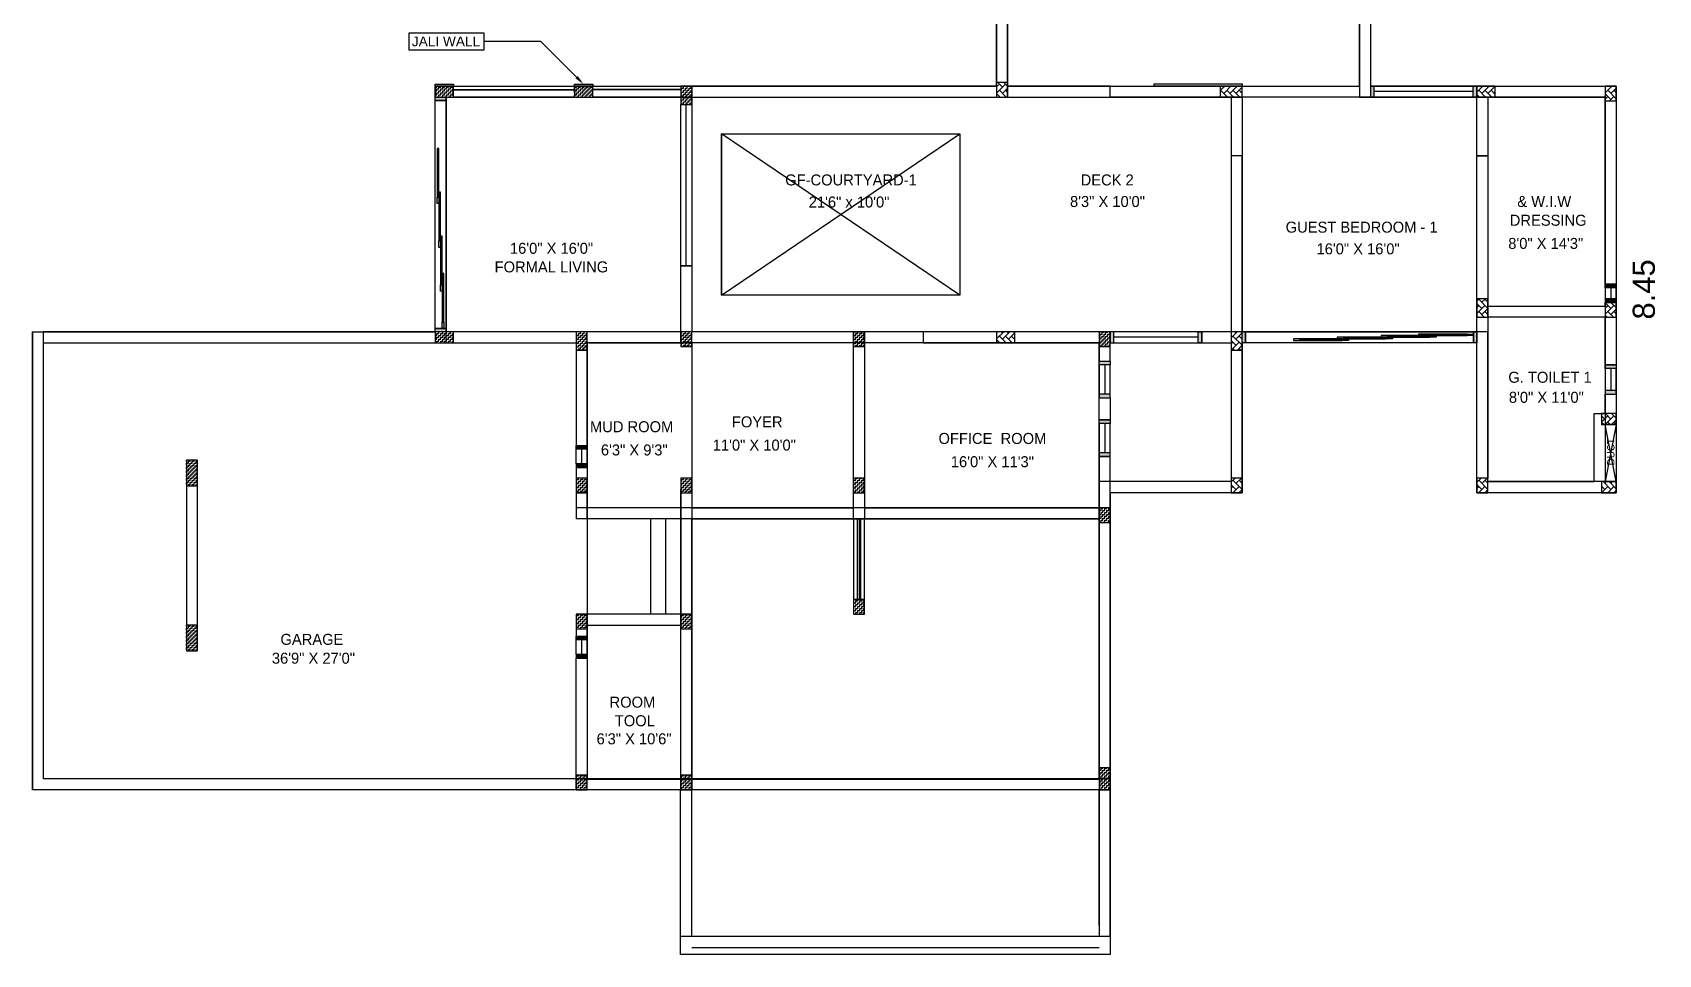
# Model space of a CAD drawing. Header units: metres. Extents: x 1738 to 2075, y -536 to -356.
# Drawn here: x 1844.31 to 1878.11, y -421.47 to -402.31 of the extents above; entities that cross this region are included whole.
import ezdxf

# ---------------------------------------------------------------- set-up
doc = ezdxf.new("R2010")
doc.units = ezdxf.units.M
doc.header["$MEASUREMENT"] = 0
doc.header["$PDMODE"] = 98
doc.layers.add('BLK_1_FLR_0_UNITFA_1', color=234, linetype='Continuous')
doc.styles.add('ARIEL', font='arial.ttf')
doc.styles.add('Century Gothic', font='GOTHIC.TTF')
doc.styles.get("Standard").update_dxf_attribs({"font": 'arial.ttf'})
doc.dimstyles.get("Standard").update_dxf_attribs({"dimtxt": 0.46, "dimasz": 0.1, "dimexe": 0.15, "dimexo": 0, "dimgap": 0.09, "dimtad": 0, "dimzin": 0, "dimdsep": 46, "dimtxsty": 'Standard', "dimcen": 0.09, "dimse1": 1, "dimse2": 1, "dimsd1": 1, "dimsd2": 1, "dimadec": 0, "dimazin": 0, "dimtfac": 1, "dimtix": 1, "dimtofl": 0, "dimtmove": 0, "dimatfit": 3, "dimfxl": 0, "dimtolj": 1, "dimtzin": 0, "dimarcsym": 0})
pattern_1 = [(315, (-425.24694, 393.81501), (0.127735163, 0), [0.2709672, -0.0903224]), (45, (-425.18307, 393.75115), (0.127735163, 0), [0.2709672, -0.0903224])]
pattern_2 = [(315, (-425.24694, 393.88301), (0.127735163, 0), [0.2709672, -0.0903224]), (45, (-425.18307, 393.81915), (0.127735163, 0), [0.2709672, -0.0903224])]
pattern_3 = [(0, (-574.578555, 99.945902), (0.0403225, 0.0403225), [0.0403225, -0.0403225]), (90, (-574.538232, 99.945902), (-0.0403225, 0.0403225), [0.0403225, -0.0403225])]

# ---------------------------------------------------------------- blocks, each defined once
blk = doc.blocks.new('*D68')
at = {"layer": 'DEFPOINTS', "color": 0, "lineweight": 30}
for p in [(1877.226, -403.422), (1877.803, -403.422), (1877.226, -411.872)]:
    blk.add_point(p, dxfattribs=at)
at = {"color": 0, "lineweight": 30, "insert": (1877.803, -407.647), "char_height": 0.46, "attachment_point": 5, "rotation": 89.9999}
blk.add_mtext('\\A1;8.45', dxfattribs=at)

msp = doc.modelspace()

# ---------------------------------------------------------------- hatches: boundary and pattern name
at = {"lineweight": 30}
h = msp.add_hatch(dxfattribs=at)
h.set_pattern_fill('ZIGZAG', color=256, scale=0.0127, style=0)
h.set_pattern_definition(pattern_3)
h.paths.add_polyline_path([(1853.058, -403.65), (1853.058, -403.422), (1852.677, -403.422), (1852.677, -403.65)])
h = msp.add_hatch(dxfattribs=at)
h.set_pattern_fill('ZIGZAG', color=256, scale=0.0127, style=0)
h.set_pattern_definition(pattern_3)
h.paths.add_polyline_path([(1855.953, -403.65), (1855.953, -403.422), (1855.572, -403.422), (1855.572, -403.65)])
h = msp.add_hatch(dxfattribs=at)
h.set_pattern_fill('ZIGZAG', color=256, scale=0.0127, style=0)
h.set_pattern_definition([(0, (-576.71216, 94.840636), (0.0403225, 0.0403225), [0.0403225, -0.0403225]), (90, (-576.671838, 94.840636), (-0.0403225, 0.0403225), [0.0403225, -0.0403225])])
h.paths.add_polyline_path([(1858.024, -403.422), (1857.782, -403.422), (1857.782, -403.803), (1858.024, -403.803)])
h = msp.add_hatch(dxfattribs=at)
h.set_pattern_fill('AR-HBONE', color=256, scale=0.000889, angle=270, style=0)
h.set_pattern_definition([(315, (-425.24694, 393.81501), (0.127735163, 0), [0.2709672, -0.0903224]), (45, (-425.18307, 393.75115), (0.127735163, 0), [0.2709672, -0.0903224])])
h.paths.add_polyline_path([(1864.577, -403.346), (1864.348, -403.346), (1864.348, -403.65), (1864.577, -403.65)])
h = msp.add_hatch(dxfattribs=at)
h.set_pattern_fill('AR-HBONE', color=256, scale=0.000889, angle=270, style=0)
h.set_pattern_definition(pattern_1)
h.paths.add_polyline_path([(1869.454, -403.65), (1869.454, -403.422), (1868.997, -403.422), (1868.997, -403.65)])
h = msp.add_hatch(color=256, dxfattribs=at)
h.dxf.hatch_style = 1
h.paths.add_polyline_path([(1874.331, -403.422), (1874.331, -403.65), (1874.254, -403.65), (1874.254, -403.422)])
h.paths.add_polyline_path([(1872.121, -403.422), (1872.121, -403.65), (1872.197, -403.65), (1872.197, -403.422)])
h = msp.add_hatch(dxfattribs=at)
h.set_pattern_fill('AR-HBONE', color=256, scale=0.000889, angle=270, style=0)
h.set_pattern_definition(pattern_1)
h.paths.add_polyline_path([(1874.331, -403.422), (1874.331, -403.65), (1874.712, -403.65), (1874.712, -403.422)])
h = msp.add_hatch(dxfattribs=at)
h.set_pattern_fill('AR-HBONE', color=256, scale=0.000889, angle=270, style=0)
h.set_pattern_definition(pattern_1)
h.paths.add_polyline_path([(1877.226, -403.422), (1876.998, -403.422), (1876.998, -403.727), (1877.226, -403.727)])
h = msp.add_hatch(color=256, dxfattribs=at)
h.dxf.hatch_style = 1
h.paths.add_polyline_path([(1852.905, -408.527), (1852.677, -408.527), (1852.677, -408.46), (1852.905, -408.46)])
h.paths.add_polyline_path([(1852.905, -403.718), (1852.677, -403.718), (1852.677, -403.65), (1852.905, -403.65)])
h = msp.add_hatch(color=256, dxfattribs=at)
h.dxf.hatch_style = 1
h.paths.add_polyline_path([(1852.724, -405.86), (1852.724, -405.726), (1852.758, -405.726), (1852.758, -405.86)])
h.paths.add_polyline_path([(1852.724, -404.715), (1852.724, -404.85), (1852.758, -404.85), (1852.758, -404.715)])
h = msp.add_hatch(color=256, dxfattribs=at)
h.dxf.hatch_style = 1
h.paths.add_polyline_path([(1852.758, -406.772), (1852.758, -406.637), (1852.791, -406.637), (1852.791, -406.772)])
h.paths.add_polyline_path([(1852.758, -405.627), (1852.758, -405.761), (1852.791, -405.761), (1852.791, -405.627)])
h = msp.add_hatch(color=256, dxfattribs=at)
h.dxf.hatch_style = 1
h.paths.add_polyline_path([(1852.791, -407.683), (1852.791, -407.549), (1852.825, -407.549), (1852.825, -407.683)])
h.paths.add_polyline_path([(1852.791, -406.538), (1852.791, -406.673), (1852.825, -406.673), (1852.825, -406.538)])
h = msp.add_hatch(color=256, dxfattribs=at)
h.dxf.hatch_style = 1
h.paths.add_polyline_path([(1852.825, -408.46), (1852.825, -408.325), (1852.858, -408.325), (1852.858, -408.46)])
h.paths.add_polyline_path([(1852.825, -407.315), (1852.825, -407.45), (1852.858, -407.45), (1852.858, -407.315)])
h = msp.add_hatch(color=256, dxfattribs=at)
h.dxf.hatch_style = 1
h.paths.add_polyline_path([(1876.998, -407.917), (1877.226, -407.917), (1877.226, -407.841), (1876.998, -407.841)])
h.paths.add_polyline_path([(1876.998, -407.536), (1877.226, -407.536), (1877.226, -407.613), (1876.998, -407.613)])
h = msp.add_hatch(dxfattribs=at)
h.set_pattern_fill('AR-HBONE', color=256, scale=0.000889, angle=270, style=0)
h.set_pattern_definition(pattern_1)
h.paths.add_polyline_path([(1874.559, -407.841), (1874.331, -407.841), (1874.331, -408.222), (1874.559, -408.222)])
h = msp.add_hatch(dxfattribs=at)
h.set_pattern_fill('AR-HBONE', color=256, scale=0.000889, angle=270, style=0)
h.set_pattern_definition(pattern_1)
h.paths.add_polyline_path([(1877.226, -407.917), (1876.998, -407.917), (1876.998, -408.222), (1877.226, -408.222)])
h = msp.add_hatch(dxfattribs=at)
h.set_pattern_fill('ZIGZAG', color=256, scale=0.0127, style=0)
h.set_pattern_definition(pattern_3)
h.paths.add_polyline_path([(1853.058, -408.756), (1853.058, -408.527), (1852.677, -408.527), (1852.677, -408.756)])
h = msp.add_hatch(dxfattribs=at)
h.set_pattern_fill('ZIGZAG', color=256, scale=0.0127, style=0)
h.set_pattern_definition([(0, (-574.538555, 99.945902), (0.0403225, 0.0403225), [0.0403225, -0.0403225]), (90, (-574.498232, 99.945902), (-0.0403225, 0.0403225), [0.0403225, -0.0403225])])
h.paths.add_polyline_path([(1855.837, -408.527), (1855.609, -408.527), (1855.609, -408.908), (1855.837, -408.908)])
h = msp.add_hatch(dxfattribs=at)
h.set_pattern_fill('ZIGZAG', color=256, scale=0.0127, style=0)
h.set_pattern_definition([(0, (-576.71192, 99.946035), (0.0403225, 0.0403225), [0.0403225, -0.0403225]), (90, (-576.671598, 99.946035), (-0.0403225, 0.0403225), [0.0403225, -0.0403225])])
h.paths.add_polyline_path([(1858.011, -408.527), (1857.782, -408.527), (1857.782, -408.832), (1858.011, -408.832)])
h = msp.add_hatch(dxfattribs=at)
h.set_pattern_fill('ZIGZAG', color=256, scale=0.0127, style=0)
h.set_pattern_definition([(0, (-580.30602, 99.94582), (0.0403225, 0.0403225), [0.0403225, -0.0403225]), (90, (-580.2657, 99.94582), (-0.0403225, 0.0403225), [0.0403225, -0.0403225])])
h.paths.add_polyline_path([(1861.605, -408.527), (1861.376, -408.527), (1861.376, -408.832), (1861.605, -408.832)])
h = msp.add_hatch(dxfattribs=at)
h.set_pattern_fill('AR-HBONE', color=256, scale=0.000889, angle=270, style=0)
h.set_pattern_definition(pattern_1)
h.paths.add_polyline_path([(1864.348, -408.527), (1864.348, -408.756), (1864.729, -408.756), (1864.729, -408.527)])
h = msp.add_hatch(dxfattribs=at)
h.set_pattern_fill('ZIGZAG', color=256, scale=0.0127, style=0)
h.set_pattern_definition([(0, (-537.52647, 105.616806), (0.0403225, 0.0403225), [0.0403225, -0.0403225]), (90, (-537.48615, 105.616806), (-0.0403225, 0.0403225), [0.0403225, -0.0403225])])
h.paths.add_polyline_path([(1866.711, -408.527), (1866.482, -408.527), (1866.482, -408.832), (1866.711, -408.832)])
h = msp.add_hatch(color=256, dxfattribs=at)
h.dxf.hatch_style = 1
h.paths.add_polyline_path([(1868.616, -408.527), (1868.616, -408.756), (1868.539, -408.756), (1868.539, -408.527)])
h.paths.add_polyline_path([(1866.711, -408.527), (1866.711, -408.756), (1866.787, -408.756), (1866.787, -408.527)])
h = msp.add_hatch(dxfattribs=at)
h.set_pattern_fill('AR-HBONE', color=256, scale=0.000889, angle=270, style=0)
h.set_pattern_definition(pattern_1)
h.paths.add_polyline_path([(1869.454, -408.527), (1869.225, -408.527), (1869.225, -408.908), (1869.454, -408.908)])
h = msp.add_hatch(color=256, dxfattribs=at)
h.dxf.hatch_style = 1
h.paths.add_polyline_path([(1874.331, -408.527), (1874.331, -408.756), (1874.263, -408.756), (1874.263, -408.527)])
h.paths.add_polyline_path([(1869.521, -408.527), (1869.521, -408.756), (1869.454, -408.756), (1869.454, -408.527)])
h = msp.add_hatch(color=256, dxfattribs=at)
h.dxf.hatch_style = 1
h.paths.add_polyline_path([(1874.263, -408.608), (1874.129, -408.608), (1874.129, -408.574), (1874.263, -408.574)])
h.paths.add_polyline_path([(1873.119, -408.608), (1873.253, -408.608), (1873.253, -408.574), (1873.119, -408.574)])
h = msp.add_hatch(color=256, dxfattribs=at)
h.dxf.hatch_style = 1
h.paths.add_polyline_path([(1871.663, -408.709), (1871.529, -408.709), (1871.529, -408.675), (1871.663, -408.675)])
h.paths.add_polyline_path([(1870.519, -408.709), (1870.653, -408.709), (1870.653, -408.675), (1870.519, -408.675)])
h = msp.add_hatch(color=256, dxfattribs=at)
h.dxf.hatch_style = 1
h.paths.add_polyline_path([(1872.575, -408.675), (1872.44, -408.675), (1872.44, -408.641), (1872.575, -408.641)])
h.paths.add_polyline_path([(1871.43, -408.675), (1871.565, -408.675), (1871.565, -408.641), (1871.43, -408.641)])
h = msp.add_hatch(color=256, dxfattribs=at)
h.dxf.hatch_style = 1
h.paths.add_polyline_path([(1873.486, -408.641), (1873.352, -408.641), (1873.352, -408.608), (1873.486, -408.608)])
h.paths.add_polyline_path([(1872.342, -408.641), (1872.476, -408.641), (1872.476, -408.608), (1872.342, -408.608)])
h = msp.add_hatch(color=256, dxfattribs=at)
h.dxf.hatch_style = 1
h.paths.add_polyline_path([(1866.482, -409.137), (1866.711, -409.137), (1866.711, -409.213), (1866.482, -409.213)])
h.paths.add_polyline_path([(1866.482, -409.899), (1866.711, -409.899), (1866.711, -409.823), (1866.482, -409.823)])
h = msp.add_hatch(color=256, dxfattribs=at)
h.dxf.hatch_style = 1
h.paths.add_polyline_path([(1876.998, -409.213), (1877.226, -409.213), (1877.226, -409.289), (1876.998, -409.289)])
h.paths.add_polyline_path([(1876.998, -409.823), (1877.226, -409.823), (1877.226, -409.746), (1876.998, -409.746)])
h = msp.add_hatch(dxfattribs=at)
h.set_pattern_fill('AR-HBONE', color=256, scale=0.000889, angle=270, style=0)
h.set_pattern_definition(pattern_1)
h.paths.add_polyline_path([(1876.921, -410.229), (1876.921, -410.458), (1877.226, -410.458), (1877.226, -410.229)])
h = msp.add_hatch(color=256, dxfattribs=at)
h.dxf.hatch_style = 1
h.paths.add_polyline_path([(1866.482, -410.356), (1866.711, -410.356), (1866.711, -410.432), (1866.482, -410.432)])
h.paths.add_polyline_path([(1866.482, -411.118), (1866.711, -411.118), (1866.711, -411.042), (1866.482, -411.042)])
h = msp.add_hatch(color=256, dxfattribs=at)
h.dxf.hatch_style = 1
h.paths.add_polyline_path([(1855.609, -410.889), (1855.837, -410.889), (1855.837, -410.966), (1855.609, -410.966)])
h = msp.add_hatch(dxfattribs=at)
h.set_pattern_fill('ZIGZAG', color=256, scale=0.0127, style=0)
h.set_pattern_definition([(0, (-566.43804, 102.61295), (0.0403225, 0.0403225), [0.0403225, -0.0403225]), (90, (-566.397718, 102.61295), (-0.0403225, 0.0403225), [0.0403225, -0.0403225])])
h.paths.add_polyline_path([(1847.737, -411.194), (1847.508, -411.194), (1847.508, -411.728), (1847.737, -411.728)])
h = msp.add_hatch(color=256, dxfattribs=at)
h.dxf.hatch_style = 1
h.paths.add_polyline_path([(1855.609, -411.347), (1855.837, -411.347), (1855.837, -411.27), (1855.609, -411.27)])
h = msp.add_hatch(dxfattribs=at)
h.set_pattern_fill('ZIGZAG', color=256, scale=0.0127, style=0)
h.set_pattern_definition([(0, (-574.538555, 102.833355), (0.0403225, 0.0403225), [0.0403225, -0.0403225]), (90, (-574.498232, 102.833355), (-0.0403225, 0.0403225), [0.0403225, -0.0403225])])
h.paths.add_polyline_path([(1855.837, -411.567), (1855.609, -411.567), (1855.609, -411.872), (1855.837, -411.872)])
h = msp.add_hatch(dxfattribs=at)
h.set_pattern_fill('ZIGZAG', color=256, scale=0.0127, style=0)
h.set_pattern_definition([(0, (-576.71192, 102.833296), (0.0403225, 0.0403225), [0.0403225, -0.0403225]), (90, (-576.671598, 102.833296), (-0.0403225, 0.0403225), [0.0403225, -0.0403225])])
h.paths.add_polyline_path([(1858.011, -411.567), (1857.782, -411.567), (1857.782, -411.872), (1858.011, -411.872)])
h = msp.add_hatch(dxfattribs=at)
h.set_pattern_fill('ZIGZAG', color=256, scale=0.0127, style=0)
h.set_pattern_definition([(0, (-580.30603, 102.985755), (0.0403225, 0.0403225), [0.0403225, -0.0403225]), (90, (-580.265708, 102.985755), (-0.0403225, 0.0403225), [0.0403225, -0.0403225])])
h.paths.add_polyline_path([(1861.605, -411.567), (1861.376, -411.567), (1861.376, -411.872), (1861.605, -411.872)])
h = msp.add_hatch(dxfattribs=at)
h.set_pattern_fill('AR-HBONE', color=256, scale=0.000889, angle=270, style=0)
h.set_pattern_definition(pattern_2)
h.paths.add_polyline_path([(1869.454, -411.567), (1869.225, -411.567), (1869.225, -411.872), (1869.454, -411.872)])
h = msp.add_hatch(dxfattribs=at)
h.set_pattern_fill('AR-HBONE', color=256, scale=0.000889, angle=270, style=0)
h.set_pattern_definition(pattern_2)
h.paths.add_polyline_path([(1874.559, -411.567), (1874.331, -411.567), (1874.331, -411.872), (1874.559, -411.872)])
h = msp.add_hatch(dxfattribs=at)
h.set_pattern_fill('AR-HBONE', color=256, scale=0.000889, angle=270, style=0)
h.set_pattern_definition(pattern_2)
h.paths.add_polyline_path([(1876.921, -411.643), (1876.921, -411.872), (1877.226, -411.872), (1877.226, -411.643)])
h = msp.add_hatch(dxfattribs=at)
h.set_pattern_fill('ZIGZAG', color=256, scale=0.0127, style=0)
h.set_pattern_definition([(0, (-585.41191, 103.603554), (0.0403225, 0.0403225), [0.0403225, -0.0403225]), (90, (-585.37159, 103.603554), (-0.0403225, 0.0403225), [0.0403225, -0.0403225])])
h.paths.add_polyline_path([(1866.711, -412.185), (1866.482, -412.185), (1866.482, -412.49), (1866.711, -412.49)])
h = msp.add_hatch(dxfattribs=at)
h.set_pattern_fill('ZIGZAG', color=256, scale=0.0127, style=0)
h.set_pattern_definition([(0, (-580.30602, 105.356154), (0.0403225, 0.0403225), [0.0403225, -0.0403225]), (90, (-580.2657, 105.356154), (-0.0403225, 0.0403225), [0.0403225, -0.0403225])])
h.paths.add_polyline_path([(1861.605, -414.09), (1861.376, -414.09), (1861.376, -414.395), (1861.605, -414.395)])
h = msp.add_hatch(dxfattribs=at)
h.set_pattern_fill('ZIGZAG', color=256, scale=0.0127, style=0)
h.set_pattern_definition([(0, (-566.43804, 106.11815), (0.0403225, 0.0403225), [0.0403225, -0.0403225]), (90, (-566.397718, 106.11815), (-0.0403225, 0.0403225), [0.0403225, -0.0403225])])
h.paths.add_polyline_path([(1847.737, -414.623), (1847.508, -414.623), (1847.508, -415.157), (1847.737, -415.157)])
h = msp.add_hatch(dxfattribs=at)
h.set_pattern_fill('ZIGZAG', color=256, scale=0.0127, style=0)
h.set_pattern_definition([(0, (-574.53857, 105.813432), (0.0403225, 0.0403225), [0.0403225, -0.0403225]), (90, (-574.498247, 105.813432), (-0.0403225, 0.0403225), [0.0403225, -0.0403225])])
h.paths.add_polyline_path([(1855.837, -414.395), (1855.609, -414.395), (1855.609, -414.699), (1855.837, -414.699)])
h = msp.add_hatch(dxfattribs=at)
h.set_pattern_fill('ZIGZAG', color=256, scale=0.0127, style=0)
h.set_pattern_definition([(0, (-576.71192, 105.813435), (0.0403225, 0.0403225), [0.0403225, -0.0403225]), (90, (-576.671598, 105.813435), (-0.0403225, 0.0403225), [0.0403225, -0.0403225])])
h.paths.add_polyline_path([(1858.011, -414.395), (1857.782, -414.395), (1857.782, -414.699), (1858.011, -414.699)])
h = msp.add_hatch(color=256, dxfattribs=at)
h.dxf.hatch_style = 1
h.paths.add_polyline_path([(1855.609, -414.852), (1855.837, -414.852), (1855.837, -414.928), (1855.609, -414.928)])
h = msp.add_hatch(color=256, dxfattribs=at)
h.dxf.hatch_style = 1
h.paths.add_polyline_path([(1855.609, -415.309), (1855.837, -415.309), (1855.837, -415.233), (1855.609, -415.233)])
h = msp.add_hatch(dxfattribs=at)
h.set_pattern_fill('ZIGZAG', color=256, scale=0.0127, style=0)
h.set_pattern_definition([(0, (-585.41191, 109.01375), (0.0403225, 0.0403225), [0.0403225, -0.0403225]), (90, (-585.37159, 109.01375), (-0.0403225, 0.0403225), [0.0403225, -0.0403225])])
h.paths.add_polyline_path([(1866.711, -417.595), (1866.482, -417.595), (1866.482, -418.052), (1866.711, -418.052)])
h = msp.add_hatch(dxfattribs=at)
h.set_pattern_fill('ZIGZAG', color=256, scale=0.0127, style=0)
h.set_pattern_definition([(0, (-574.53857, 109.013832), (0.0403225, 0.0403225), [0.0403225, -0.0403225]), (90, (-574.498247, 109.013832), (-0.0403225, 0.0403225), [0.0403225, -0.0403225])])
h.paths.add_polyline_path([(1855.837, -417.747), (1855.609, -417.747), (1855.609, -418.052), (1855.837, -418.052)])
h = msp.add_hatch(dxfattribs=at)
h.set_pattern_fill('ZIGZAG', color=256, scale=0.0127, style=0)
h.set_pattern_definition([(0, (-576.71192, 109.013835), (0.0403225, 0.0403225), [0.0403225, -0.0403225]), (90, (-576.671598, 109.013835), (-0.0403225, 0.0403225), [0.0403225, -0.0403225])])
h.paths.add_polyline_path([(1858.011, -417.747), (1857.781, -417.747), (1857.781, -418.052), (1858.011, -418.052)])

# ---------------------------------------------------------------- linework, layer by layer
for p, q in [((1864.348, -401.288), (1864.348, -403.422)), ((1864.577, -403.65), (1864.577, -401.288)), ((1871.892, -403.422), (1871.892, -401.288)), ((1872.121, -401.288), (1872.121, -403.65)), ((1854.879, -402.493), (1853.69, -402.493)), ((1852.677, -403.422), (1852.677, -403.38)), ((1852.677, -403.38), (1853.058, -403.38)), ((1853.058, -403.422), (1852.677, -403.422)), ((1853.058, -403.38), (1853.058, -403.422)), ((1853.058, -403.498), (1853.058, -403.422)), ((1853.058, -403.422), (1855.572, -403.422)), ((1855.572, -403.498), (1853.058, -403.498)), ((1853.058, -403.65), (1853.058, -403.498)), ((1853.058, -403.498), (1855.572, -403.498)), ((1855.572, -403.422), (1855.572, -403.38)), ((1855.572, -403.38), (1855.953, -403.38)), ((1855.572, -403.422), (1855.572, -403.498)), ((1855.953, -403.422), (1855.572, -403.422)), ((1855.572, -403.498), (1855.572, -403.65)), ((1855.953, -403.38), (1855.953, -403.422)), ((1855.953, -403.494), (1855.953, -403.422)), ((1855.953, -403.422), (1857.782, -403.422)), ((1857.782, -403.494), (1855.953, -403.494)), ((1855.953, -403.65), (1855.953, -403.494)), ((1855.953, -403.494), (1857.782, -403.494)), ((1857.782, -403.422), (1857.782, -403.494)), ((1857.782, -403.494), (1857.782, -403.65)), ((1858.011, -403.422), (1858.011, -403.65)), ((1864.348, -403.422), (1858.024, -403.422)), ((1866.711, -403.422), (1864.577, -403.422)), ((1864.577, -403.422), (1864.577, -403.65)), ((1866.711, -403.65), (1866.711, -403.422)), ((1866.711, -403.65), (1866.711, -403.422)), ((1866.711, -403.422), (1871.892, -403.422)), ((1867.625, -403.422), (1867.625, -403.371)), ((1867.625, -403.371), (1869.454, -403.371)), ((1869.454, -403.422), (1867.625, -403.422)), ((1869.454, -403.371), (1869.454, -403.422)), ((1874.331, -403.65), (1874.331, -403.422)), ((1874.331, -403.422), (1877.226, -403.422)), ((1877.226, -403.422), (1877.226, -407.536)), ((1855.572, -403.65), (1853.058, -403.65)), ((1857.782, -403.65), (1855.953, -403.65)), ((1857.782, -407.156), (1857.782, -403.803)), ((1857.782, -403.803), (1858.011, -403.803)), ((1857.896, -407.156), (1857.897, -403.803)), ((1858.011, -403.803), (1858.011, -407.156)), ((1858.024, -403.65), (1864.577, -403.65)), ((1864.577, -403.65), (1866.711, -403.65)), ((1872.121, -403.65), (1866.711, -403.65)), ((1874.331, -404.87), (1874.331, -403.65)), ((1874.331, -403.65), (1874.559, -403.65)), ((1876.998, -403.65), (1874.331, -403.65)), ((1874.559, -403.65), (1874.559, -404.87)), ((1876.998, -407.536), (1876.998, -403.65)), ((1858.633, -407.765), (1863.586, -404.412)), ((1863.586, -407.765), (1858.633, -404.412)), ((1858.633, -404.412), (1858.633, -407.765)), ((1858.633, -407.765), (1858.633, -404.412)), ((1858.633, -404.412), (1863.586, -404.412)), ((1863.586, -404.412), (1863.586, -407.765)), ((1863.586, -404.412), (1863.586, -407.765)), ((1852.724, -404.85), (1852.724, -405.726)), ((1852.741, -405.726), (1852.741, -404.85)), ((1852.758, -405.726), (1852.758, -404.85)), ((1869.454, -404.87), (1869.225, -404.87)), ((1869.225, -404.87), (1869.225, -408.527)), ((1869.454, -411.804), (1869.454, -404.87)), ((1874.559, -404.87), (1874.331, -404.87)), ((1874.331, -411.804), (1874.331, -404.87)), ((1874.331, -404.87), (1874.559, -404.87)), ((1874.559, -404.87), (1874.559, -411.575)), ((1852.758, -405.761), (1852.758, -406.637)), ((1852.774, -406.637), (1852.774, -405.761)), ((1852.791, -406.637), (1852.791, -405.761)), ((1852.791, -406.673), (1852.791, -407.549)), ((1852.808, -407.549), (1852.808, -406.673)), ((1852.825, -407.549), (1852.825, -406.673)), ((1858.011, -407.156), (1857.782, -407.156)), ((1857.782, -408.527), (1857.782, -407.156)), ((1857.782, -407.156), (1858.011, -407.156)), ((1852.825, -407.45), (1852.825, -408.325)), ((1852.842, -408.325), (1852.842, -407.45)), ((1852.858, -408.325), (1852.858, -407.45)), ((1877.226, -407.536), (1876.998, -407.536)), ((1863.586, -407.765), (1858.633, -407.765)), ((1876.998, -407.613), (1876.998, -407.841)), ((1877.226, -407.841), (1877.226, -407.613)), ((1874.559, -408.222), (1874.559, -407.994)), ((1874.559, -407.994), (1876.998, -407.994)), ((1876.998, -408.222), (1874.559, -408.222)), ((1876.998, -407.994), (1876.998, -407.917)), ((1876.998, -407.917), (1877.226, -407.917)), ((1876.998, -407.917), (1877.226, -407.917)), ((1876.998, -409.213), (1876.998, -408.222)), ((1877.226, -407.917), (1877.226, -409.213)), ((1844.311, -408.527), (1844.311, -418.052)), ((1852.69, -408.527), (1844.532, -408.527)), ((1844.54, -417.822), (1844.54, -408.527)), ((1857.782, -408.527), (1852.677, -408.527)), ((1852.677, -408.527), (1852.677, -408.756)), ((1858.011, -408.527), (1857.782, -408.527)), ((1857.782, -408.756), (1857.782, -408.527)), ((1861.376, -412.413), (1861.376, -408.527)), ((1861.376, -408.527), (1861.605, -408.527)), ((1861.605, -408.527), (1861.605, -412.413)), ((1866.711, -408.527), (1862.824, -408.527)), ((1862.824, -408.527), (1862.824, -408.756)), ((1866.711, -408.527), (1866.711, -408.756)), ((1868.616, -408.527), (1866.711, -408.527)), ((1866.711, -409.137), (1866.711, -408.527)), ((1868.616, -408.756), (1868.616, -408.527)), ((1868.616, -408.527), (1868.616, -408.756)), ((1869.225, -408.527), (1868.616, -408.527)), ((1874.129, -408.574), (1873.253, -408.574)), ((1852.677, -408.756), (1855.649, -408.756)), ((1855.609, -408.756), (1855.609, -408.756)), ((1855.609, -408.756), (1855.609, -408.756)), ((1855.609, -408.756), (1855.609, -410.889)), ((1855.837, -410.889), (1855.837, -408.756)), ((1855.877, -408.756), (1857.782, -408.756)), ((1857.782, -408.756), (1857.782, -408.756)), ((1857.782, -408.756), (1857.782, -408.756)), ((1862.824, -408.756), (1866.482, -408.756)), ((1866.482, -408.756), (1866.482, -409.137)), ((1866.711, -408.756), (1868.616, -408.756)), ((1868.539, -408.641), (1866.787, -408.641)), ((1868.616, -408.756), (1869.225, -408.756)), ((1869.225, -408.756), (1869.225, -411.804)), ((1871.529, -408.675), (1870.653, -408.675)), ((1871.529, -408.692), (1870.653, -408.692)), ((1870.653, -408.709), (1871.529, -408.709)), ((1872.44, -408.641), (1871.565, -408.641)), ((1872.44, -408.658), (1871.565, -408.658)), ((1871.565, -408.675), (1872.44, -408.675)), ((1873.352, -408.608), (1872.476, -408.608)), ((1873.352, -408.625), (1872.476, -408.625)), ((1872.476, -408.641), (1873.352, -408.641)), ((1874.129, -408.591), (1873.253, -408.591)), ((1873.253, -408.608), (1874.129, -408.608)), ((1866.482, -409.137), (1866.711, -409.137)), ((1866.482, -409.213), (1866.482, -409.823)), ((1866.711, -409.823), (1866.711, -409.213)), ((1877.226, -409.213), (1876.998, -409.213)), ((1876.998, -409.289), (1876.998, -409.746)), ((1877.226, -409.746), (1877.226, -409.289)), ((1866.482, -409.899), (1866.711, -409.899)), ((1866.482, -410.356), (1866.482, -409.899)), ((1866.482, -409.899), (1866.711, -409.899)), ((1866.711, -409.899), (1866.711, -410.356)), ((1876.998, -409.823), (1877.226, -409.823)), ((1876.998, -410.229), (1876.998, -409.823)), ((1876.998, -409.823), (1877.226, -409.823)), ((1877.226, -409.823), (1877.226, -410.458)), ((1876.769, -410.229), (1876.998, -410.229)), ((1876.769, -411.643), (1876.769, -410.229)), ((1866.711, -410.356), (1866.482, -410.356)), ((1866.482, -410.432), (1866.482, -411.042)), ((1866.711, -411.042), (1866.711, -410.432)), ((1877.226, -411.643), (1876.998, -410.458)), ((1877.226, -410.458), (1876.998, -411.643)), ((1877.226, -410.458), (1876.998, -410.458)), ((1876.998, -410.458), (1876.998, -411.643)), ((1877.226, -410.458), (1877.226, -411.643)), ((1855.609, -410.889), (1855.837, -410.889)), ((1847.737, -411.194), (1847.508, -411.194)), ((1847.508, -411.194), (1847.508, -415.157)), ((1847.737, -415.157), (1847.737, -411.194)), ((1855.609, -411.27), (1855.609, -410.966)), ((1855.837, -411.27), (1855.837, -410.966)), ((1866.482, -411.118), (1866.711, -411.118)), ((1866.482, -411.118), (1866.482, -418.052)), ((1866.711, -411.118), (1866.482, -411.118)), ((1866.711, -418.052), (1866.711, -411.118)), ((1855.609, -411.347), (1855.837, -411.347)), ((1855.609, -411.347), (1855.609, -411.567)), ((1855.837, -411.347), (1855.837, -411.567)), ((1855.609, -411.804), (1855.609, -412.416)), ((1855.837, -411.872), (1855.609, -411.872)), ((1855.837, -412.416), (1855.837, -411.804)), ((1857.782, -411.804), (1857.782, -414.395)), ((1857.782, -414.395), (1857.782, -411.804)), ((1857.782, -411.872), (1858.011, -411.872)), ((1858.011, -411.804), (1858.011, -414.395)), ((1869.224, -411.642), (1866.481, -411.642)), ((1869.454, -411.872), (1866.711, -411.872)), ((1869.225, -411.872), (1869.454, -411.872)), ((1877.226, -411.872), (1874.331, -411.872)), ((1874.559, -411.643), (1876.769, -411.643)), ((1876.998, -411.643), (1877.226, -411.643)), ((1877.226, -411.643), (1877.226, -411.872)), ((1866.482, -412.186), (1855.609, -412.186)), ((1866.482, -412.416), (1855.609, -412.416)), ((1857.162, -414.395), (1857.162, -412.416)), ((1857.472, -414.395), (1857.472, -412.416)), ((1861.605, -412.413), (1861.376, -412.413)), ((1861.605, -412.413), (1861.377, -412.413)), ((1861.377, -412.413), (1861.377, -414.09)), ((1861.452, -412.413), (1861.453, -414.09)), ((1861.529, -412.413), (1861.452, -412.413)), ((1861.49, -412.413), (1861.491, -414.09)), ((1861.529, -414.09), (1861.529, -412.413)), ((1861.605, -414.09), (1861.605, -412.413)), ((1861.377, -414.09), (1861.605, -414.09)), ((1861.453, -414.09), (1861.529, -414.09)), ((1855.609, -414.395), (1855.837, -414.395)), ((1855.609, -414.395), (1855.609, -414.852)), ((1857.782, -414.395), (1855.609, -414.395)), ((1855.837, -414.395), (1855.837, -414.395)), ((1855.837, -414.852), (1855.837, -414.623)), ((1855.837, -414.623), (1857.782, -414.623)), ((1857.781, -414.395), (1857.781, -418.052)), ((1858.011, -414.395), (1857.782, -414.395)), ((1857.782, -414.395), (1858.011, -414.395)), ((1858.011, -414.395), (1858.011, -418.052)), ((1855.609, -414.852), (1855.837, -414.852)), ((1855.609, -415.233), (1855.609, -414.928)), ((1855.837, -415.233), (1855.837, -414.928)), ((1847.508, -415.157), (1847.737, -415.157)), ((1855.609, -415.309), (1855.837, -415.309)), ((1855.609, -418.052), (1855.609, -415.309)), ((1855.609, -415.309), (1855.837, -415.309)), ((1855.837, -415.309), (1855.837, -417.824)), ((1858.011, -417.822), (1844.762, -417.822)), ((1855.877, -417.824), (1857.782, -417.824)), ((1858.011, -420.87), (1858.011, -417.822)), ((1866.711, -417.822), (1858.024, -417.822)), ((1857.781, -418.052), (1844.311, -418.052)), ((1858.011, -418.052), (1855.649, -418.052)), ((1857.781, -421.1), (1857.781, -418.052)), ((1866.711, -418.052), (1858.011, -418.052)), ((1866.481, -420.87), (1866.481, -418.052)), ((1866.482, -418.052), (1866.711, -418.052)), ((1866.711, -421.1), (1866.711, -418.052)), ((1866.711, -421.1), (1857.781, -421.1)), ((1866.481, -421.33), (1858.011, -421.33))]:
    msp.add_line(p, q, dxfattribs=at)
for points in [[(1871.892, -389.247), (1871.893, -403.65), (1876.997, -403.65), (1876.996, -411.643), (1874.561, -411.643), (1874.561, -408.527), (1869.224, -408.527), (1869.224, -411.642), (1866.482, -411.642), (1866.482, -421.1), (1858.011, -421.1), (1858.011, -417.822), (1844.541, -417.822), (1844.54, -408.756), (1852.905, -408.756), (1852.905, -403.65), (1864.577, -403.65), (1864.577, -389.247)], [(1853.69, -402.672), (1852.136, -402.672), (1852.136, -402.313), (1853.69, -402.313), (1853.69, -402.672)], [(1855.62, -403.236), (1854.879, -402.493)], [(1874.254, -403.536), (1872.197, -403.536)], [(1877.112, -407.613), (1877.112, -407.841)], [(1866.596, -409.213), (1866.596, -409.823)], [(1877.112, -409.289), (1877.112, -409.746)], [(1866.596, -410.432), (1866.596, -411.042)], [(1855.723, -410.966), (1855.723, -411.27)], [(1855.723, -414.928), (1855.723, -415.233)]]:
    msp.add_lwpolyline(points, dxfattribs=at)
for points in [[(1871.892, -389.477), (1864.577, -389.477), (1864.577, -403.422), (1871.892, -403.422)], [(1853.058, -403.65), (1853.058, -403.422), (1852.677, -403.422), (1852.677, -403.65)], [(1855.953, -403.65), (1855.953, -403.422), (1855.572, -403.422), (1855.572, -403.65)], [(1858.024, -403.422), (1857.782, -403.422), (1857.782, -403.803), (1858.024, -403.803)], [(1864.577, -403.346), (1864.348, -403.346), (1864.348, -403.65), (1864.577, -403.65)], [(1869.454, -403.65), (1869.454, -403.422), (1868.997, -403.422), (1868.997, -403.65)], [(1872.121, -403.422), (1872.121, -403.65), (1874.331, -403.65), (1874.331, -403.422)], [(1872.121, -403.422), (1872.121, -403.65), (1872.197, -403.65), (1872.197, -403.422)], [(1874.331, -403.422), (1874.331, -403.65), (1874.254, -403.65), (1874.254, -403.422)], [(1874.331, -403.422), (1874.331, -403.65), (1874.712, -403.65), (1874.712, -403.422)], [(1877.226, -403.422), (1876.998, -403.422), (1876.998, -403.727), (1877.226, -403.727)], [(1852.905, -403.718), (1852.677, -403.718), (1852.677, -403.65), (1852.905, -403.65)], [(1852.677, -408.46), (1852.677, -403.718), (1852.905, -403.718), (1852.905, -408.46)], [(1869.224, -408.527), (1858.024, -408.527), (1858.024, -403.65), (1869.224, -403.65)], [(1858.024, -403.65), (1869.224, -403.65), (1869.224, -408.527), (1858.024, -408.527)], [(1874.331, -403.65), (1869.454, -403.65), (1869.454, -408.527), (1874.331, -408.527)], [(1852.724, -404.715), (1852.724, -404.85), (1852.758, -404.85), (1852.758, -404.715)], [(1852.724, -405.86), (1852.724, -405.726), (1852.758, -405.726), (1852.758, -405.86)], [(1852.758, -405.627), (1852.758, -405.761), (1852.791, -405.761), (1852.791, -405.627)], [(1852.791, -406.538), (1852.791, -406.673), (1852.825, -406.673), (1852.825, -406.538)], [(1852.758, -406.772), (1852.758, -406.637), (1852.791, -406.637), (1852.791, -406.772)], [(1852.791, -407.683), (1852.791, -407.549), (1852.825, -407.549), (1852.825, -407.683)], [(1852.825, -407.315), (1852.825, -407.45), (1852.858, -407.45), (1852.858, -407.315)], [(1876.998, -407.536), (1877.226, -407.536), (1877.226, -407.613), (1876.998, -407.613)], [(1874.559, -407.841), (1874.331, -407.841), (1874.331, -408.222), (1874.559, -408.222)], [(1876.998, -407.917), (1877.226, -407.917), (1877.226, -407.841), (1876.998, -407.841)], [(1877.226, -407.917), (1876.998, -407.917), (1876.998, -408.222), (1877.226, -408.222)], [(1852.905, -408.527), (1852.677, -408.527), (1852.677, -408.46), (1852.905, -408.46)], [(1853.058, -408.756), (1853.058, -408.527), (1852.677, -408.527), (1852.677, -408.756)], [(1852.825, -408.46), (1852.825, -408.325), (1852.858, -408.325), (1852.858, -408.46)], [(1855.837, -408.527), (1855.609, -408.527), (1855.609, -408.908), (1855.837, -408.908)], [(1858.011, -408.527), (1857.782, -408.527), (1857.782, -408.832), (1858.011, -408.832)], [(1861.605, -408.527), (1861.376, -408.527), (1861.376, -408.832), (1861.605, -408.832)], [(1864.348, -408.527), (1864.348, -408.756), (1864.729, -408.756), (1864.729, -408.527)], [(1866.711, -408.527), (1866.482, -408.527), (1866.482, -408.832), (1866.711, -408.832)], [(1866.711, -408.527), (1866.711, -408.756), (1866.787, -408.756), (1866.787, -408.527)], [(1868.616, -408.527), (1868.616, -408.756), (1868.539, -408.756), (1868.539, -408.527)], [(1869.454, -408.527), (1869.225, -408.527), (1869.225, -408.908), (1869.454, -408.908)], [(1869.521, -408.527), (1869.521, -408.756), (1869.454, -408.756), (1869.454, -408.527)], [(1874.263, -408.756), (1869.521, -408.756), (1869.521, -408.527), (1874.263, -408.527)], [(1873.119, -408.608), (1873.253, -408.608), (1873.253, -408.574), (1873.119, -408.574)], [(1874.263, -408.608), (1874.129, -408.608), (1874.129, -408.574), (1874.263, -408.574)], [(1874.331, -408.527), (1874.331, -408.756), (1874.263, -408.756), (1874.263, -408.527)], [(1855.837, -417.824), (1866.482, -417.824), (1866.482, -408.756), (1855.837, -408.756)], [(1858.011, -412.186), (1861.376, -412.186), (1861.376, -408.756), (1858.011, -408.756)], [(1866.482, -408.756), (1861.605, -408.756), (1861.605, -412.186), (1866.482, -412.186)], [(1870.519, -408.709), (1870.653, -408.709), (1870.653, -408.675), (1870.519, -408.675)], [(1871.43, -408.675), (1871.565, -408.675), (1871.565, -408.641), (1871.43, -408.641)], [(1871.663, -408.709), (1871.529, -408.709), (1871.529, -408.675), (1871.663, -408.675)], [(1872.342, -408.641), (1872.476, -408.641), (1872.476, -408.608), (1872.342, -408.608)], [(1872.575, -408.675), (1872.44, -408.675), (1872.44, -408.641), (1872.575, -408.641)], [(1873.486, -408.641), (1873.352, -408.641), (1873.352, -408.608), (1873.486, -408.608)], [(1866.482, -409.137), (1866.711, -409.137), (1866.711, -409.213), (1866.482, -409.213)], [(1876.998, -409.213), (1877.226, -409.213), (1877.226, -409.289), (1876.998, -409.289)], [(1866.482, -409.899), (1866.711, -409.899), (1866.711, -409.823), (1866.482, -409.823)], [(1876.998, -409.823), (1877.226, -409.823), (1877.226, -409.746), (1876.998, -409.746)], [(1876.921, -410.229), (1876.921, -410.458), (1877.226, -410.458), (1877.226, -410.229)], [(1866.482, -410.356), (1866.711, -410.356), (1866.711, -410.432), (1866.482, -410.432)], [(1855.609, -410.889), (1855.837, -410.889), (1855.837, -410.966), (1855.609, -410.966)], [(1847.737, -411.194), (1847.508, -411.194), (1847.508, -411.728), (1847.737, -411.728)], [(1855.609, -411.347), (1855.837, -411.347), (1855.837, -411.27), (1855.609, -411.27)], [(1866.482, -411.118), (1866.711, -411.118), (1866.711, -411.042), (1866.482, -411.042)], [(1855.837, -411.567), (1855.609, -411.567), (1855.609, -411.872), (1855.837, -411.872)], [(1858.011, -411.567), (1857.782, -411.567), (1857.782, -411.872), (1858.011, -411.872)], [(1861.605, -411.567), (1861.376, -411.567), (1861.376, -411.872), (1861.605, -411.872)], [(1869.454, -411.567), (1869.225, -411.567), (1869.225, -411.872), (1869.454, -411.872)], [(1874.559, -411.567), (1874.331, -411.567), (1874.331, -411.872), (1874.559, -411.872)], [(1876.921, -411.643), (1876.921, -411.872), (1877.226, -411.872), (1877.226, -411.643)], [(1866.711, -412.185), (1866.482, -412.185), (1866.482, -412.49), (1866.711, -412.49)], [(1858.011, -412.416), (1866.482, -412.416), (1866.482, -417.822), (1858.011, -417.822)], [(1861.605, -414.09), (1861.376, -414.09), (1861.376, -414.395), (1861.605, -414.395)], [(1847.737, -414.623), (1847.508, -414.623), (1847.508, -415.157), (1847.737, -415.157)], [(1855.837, -414.395), (1855.609, -414.395), (1855.609, -414.699), (1855.837, -414.699)], [(1858.011, -414.395), (1857.782, -414.395), (1857.782, -414.699), (1858.011, -414.699)], [(1855.609, -414.852), (1855.837, -414.852), (1855.837, -414.928), (1855.609, -414.928)], [(1855.609, -415.309), (1855.837, -415.309), (1855.837, -415.233), (1855.609, -415.233)], [(1866.711, -417.595), (1866.482, -417.595), (1866.482, -418.052), (1866.711, -418.052)], [(1855.837, -417.747), (1855.609, -417.747), (1855.609, -418.052), (1855.837, -418.052)], [(1858.011, -417.747), (1857.781, -417.747), (1857.781, -418.052), (1858.011, -418.052)]]:
    msp.add_lwpolyline(points, close=True, dxfattribs=at)
msp.add_solid([(1855.644, -403.212), (1855.763, -403.38), (1855.596, -403.26)], dxfattribs=at)
at = {"layer": 'BLK_1_FLR_0_UNITFA_1'}
msp.add_lwpolyline([(1872.121, -389.477), (1872.121, -403.422), (1877.226, -403.422), (1877.226, -411.872), (1874.331, -411.872), (1874.331, -408.756), (1869.454, -408.756), (1869.454, -411.872), (1866.711, -411.872), (1866.711, -421.472), (1857.781, -421.472), (1857.781, -418.052), (1844.311, -418.052), (1844.311, -408.527), (1852.677, -408.527), (1852.677, -403.422), (1857.782, -403.422), (1864.348, -403.422), (1864.348, -389.477)], dxfattribs=at)

# ---------------------------------------------------------------- texts
at = {"lineweight": 30, "style": 'Century Gothic'}
for s, p in [('GF-COURTYARD-1', (1859.955, -405.485)), ('DECK 2', (1866.095, -405.485)), ('21\'6" x 10\'0"', (1860.444, -405.944)), ('8\'3" X 10\'0"', (1865.874, -405.934)), ('& W.I.W', (1875.171, -405.933)), ('DRESSING', (1875.014, -406.323)), ('GUEST BEDROOM - 1', (1870.356, -406.467)), ('16\'0" X 16\'0"', (1854.234, -406.906)), ('16\'0" X 16\'0"', (1870.998, -406.918)), ('8\'0" X 14\'3"', (1874.983, -406.805)), ('FORMAL LIVING', (1853.915, -407.293)), ('G. TOILET 1', (1874.984, -409.587)), ('8\'0" X 11\'0"', (1874.996, -410.004)), ('MUD ROOM', (1855.897, -410.615)), ('FOYER', (1858.847, -410.514)), ('6\'3" X 9\'3"', (1856.124, -411.098)), ('11\'0" X 10\'0"', (1858.449, -410.997)), ('OFFICE  ROOM', (1863.141, -410.859)), ('16\'0" X 11\'3"', (1863.397, -411.342)), ('GARAGE', (1849.464, -415.035)), ('36\'9" X 27\'0"', (1849.285, -415.427)), ('ROOM', (1856.304, -416.341)), ('TOOL', (1856.413, -416.727)), ('6\'3" X 10\'6"', (1856.035, -417.103))]:
    msp.add_text(s, height=0.2286, dxfattribs=at).set_placement(p)
msp.add_text('DUCT', height=0.1524, rotation=90, dxfattribs=at).set_placement((1877.19, -411.304))
at = {"lineweight": 30, "insert": (1853.614, -402.596), "char_height": 0.2032, "attachment_point": 9, "style": 'ARIEL'}
msp.add_mtext('JALI WALL', dxfattribs=at)

# ---------------------------------------------------------------- dimensions: what is measured, and where the dimension line sits
at = {"lineweight": 30}
dim = msp.add_aligned_dim(p1=(1877.226, -411.872), p2=(1877.226, -403.422), distance=-0.577, dimstyle='Standard', dxfattribs=at)
dim.commit()
dim.dimension.update_dxf_attribs({"geometry": '*D68', "text_midpoint": (1877.803, -407.647)})

doc.saveas('drawing.dxf')
